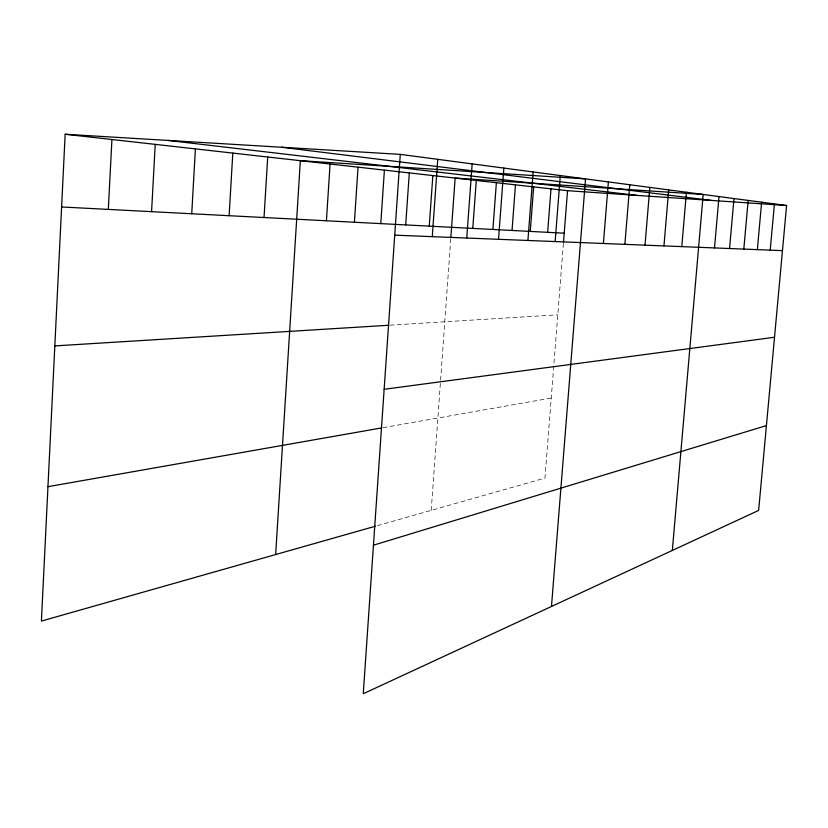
<?xml version="1.0" encoding="UTF-8"?>
<svg xmlns="http://www.w3.org/2000/svg" width="828" height="828" viewBox="0 0 828 828"><rect width="100%" height="100%" fill="white"/><g stroke="black" fill="none" stroke-linecap="round" stroke-linejoin="round"><path stroke-width="0.62" stroke-dasharray="4.14 3.1" d="M431.233 510.369L440.506 381.397M440.599 380.135L450.763 238.837M563.402 243.411L544.948 478.077L376.688 525.863M383.022 427.672L551.241 398.051M390.06 325.166L557.793 314.795"/><path stroke-width="1.24" d="M400.266 154.37L363.254 693.75L758.645 510.421L786.6 205.51L400.266 154.37L65.153 134.25L41.4 621.072L375.498 526.194M108.323 209.401L111.925 139.508M151.576 211.657L155.219 144.372M191.734 213.759L195.398 148.885M229.128 215.704L232.803 153.087M264.028 217.526L267.713 157.009M275.641 554.553L300.357 160.673L585.541 178.889L551.479 606.479M326.418 220.786L330.082 164.016M354.405 222.246L358.048 167.163M380.787 223.622L384.409 170.123M405.699 224.916L409.301 172.917M429.266 226.147L432.847 175.567M432.278 236.653L437.753 159.328M450.856 237.553L455.141 178.072L703.189 194.466L672.326 550.444M466.754 238.029L472.157 163.882M472.778 228.414L476.286 180.442M492.888 229.47L496.376 182.698M498.528 239.302L503.859 168.074M512.025 230.463L515.471 184.851M527.902 240.472L533.149 171.955M530.251 231.416L533.667 186.89M547.629 232.326L551.003 188.836M555.143 241.559L560.297 175.546M563.506 242.138L567.553 190.699L65.153 134.25M603.405 243.484L608.394 181.912M624.871 244.343L629.777 184.747M645.012 245.15L649.835 187.397M663.952 245.906L668.693 189.902M681.786 246.609L686.443 192.251M714.512 247.924L719.004 196.557M729.551 248.524L733.981 198.544M743.813 249.093L748.17 200.417M757.351 249.632L761.636 202.198M770.216 250.139L774.428 203.895M373.449 545.197L766.428 425.582M47.962 486.678L381.77 427.9M384.151 389.295L774.522 337.255M54.824 345.907L388.818 325.249M394.728 235.162L782.46 250.636M61.614 206.969L564.21 233.185M567.553 190.699L786.6 205.51M167.97 140.418L636.908 195.387M281.623 147.239L711.324 200.417"/></g></svg>
